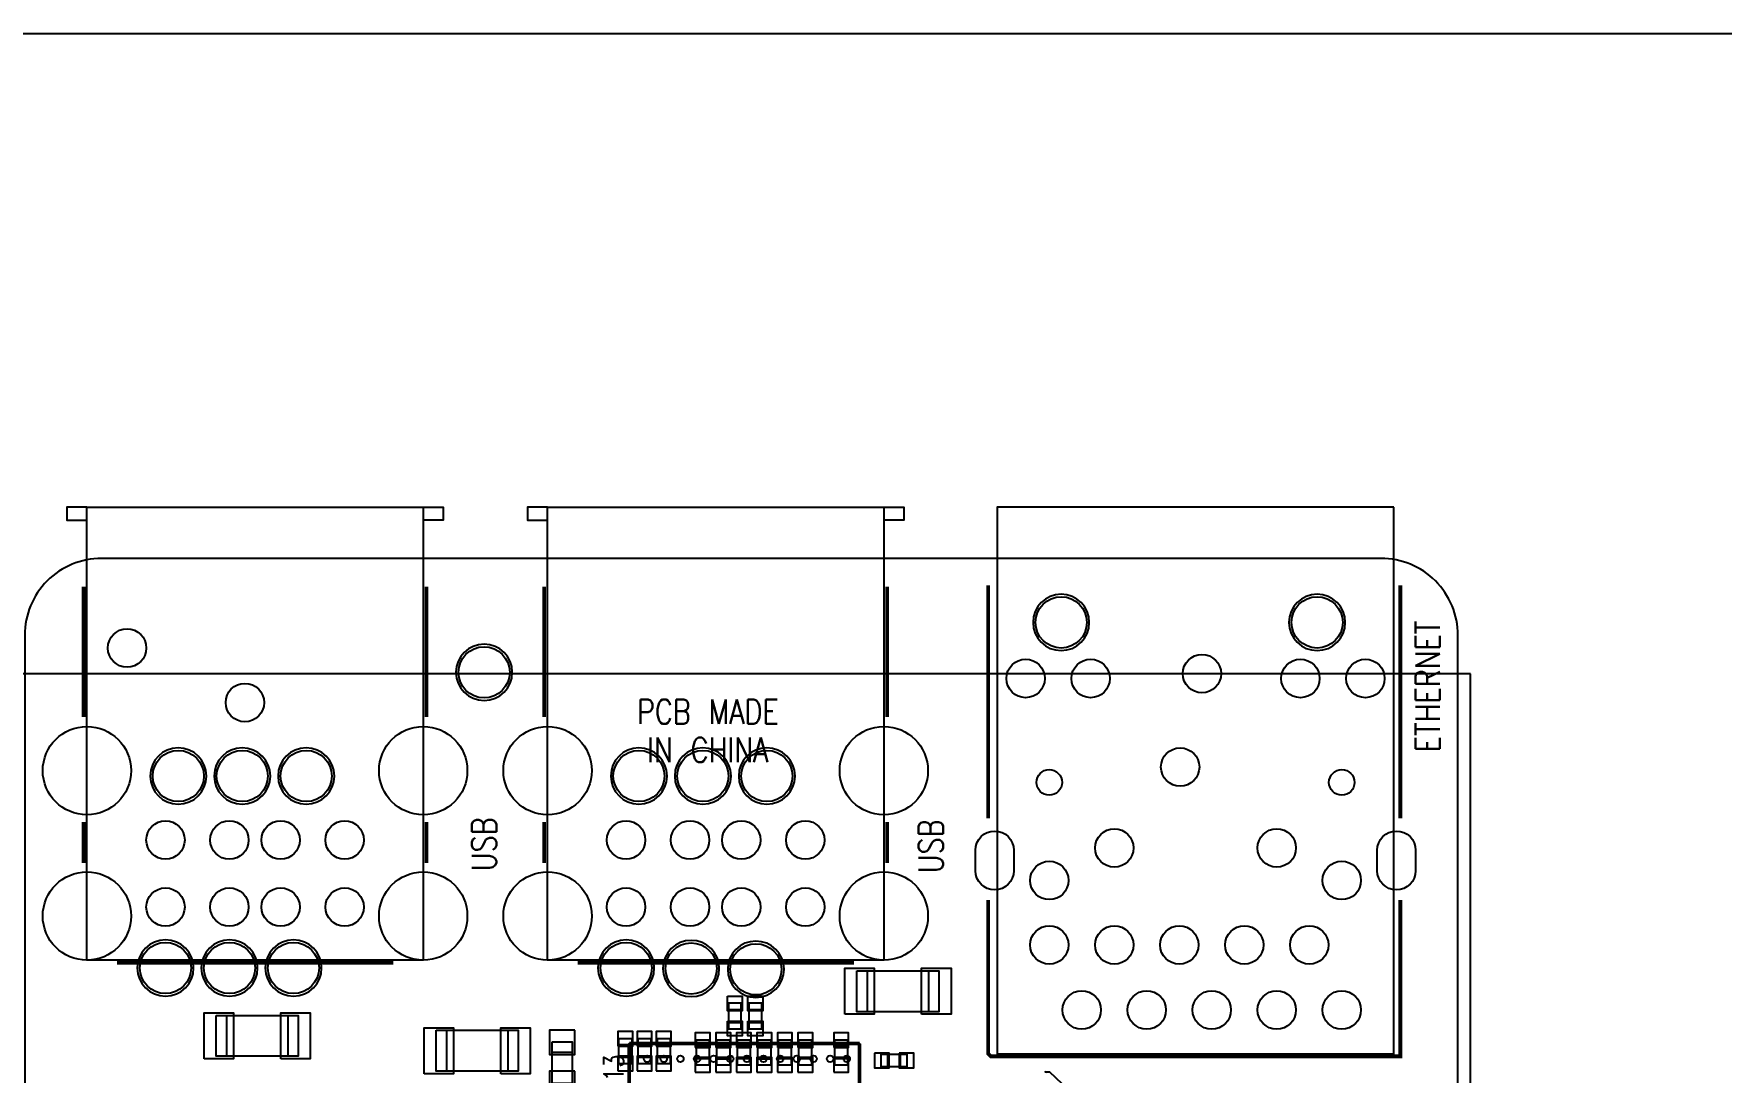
# Model space of a CAD drawing. Header units: millimetres. Extents: x -3139 to 3392, y -3139 to 3139.
# Drawn here: x 2855.8 to 2921.7, y -153.3 to -112.8 of the extents above; entities that cross this region are included whole.
import ezdxf
from ezdxf.enums import TextEntityAlignment as Align

# ---------------------------------------------------------------- set-up
doc = ezdxf.new("R2010")
doc.units = ezdxf.units.MM
for name, color, linetype in [('BOARD_OUTLINE', 85, 'Continuous'), ('PARTS_BOTTOM', 12, 'Continuous'), ('PARTS_TOP', 30, 'Continuous'), ('PINS_BOTTOM', 5, 'Continuous'), ('PINS_TOP', 1, 'Continuous'), ('SILK_BOTTOM', 85, 'Continuous'), ('SILK_TOP', 2, 'Continuous')]:
    doc.layers.add(name, color=color, linetype=linetype)
doc.styles.get("Standard").update_dxf_attribs({"font": 'txt.shx'})

# ---------------------------------------------------------------- blocks, each defined once
blk = doc.blocks.new('rasp')
at = {"layer": 'BOARD_OUTLINE'}
blk.add_lwpolyline([(-82.555, -206.094), (-161.555, -206.094, 0.414214), (-164.555, -209.094), (-164.555, -259.094, 0.414214), (-161.555, -262.094), (-82.555, -262.094, 0.414214), (-79.555, -259.094), (-79.555, -209.094, 0.414214)], format="xyb", close=True, dxfattribs=at)
at = {"layer": 'PARTS_BOTTOM'}
for points in [[(-163.155, -211.594, 1), (-160.955, -211.594, 1), (-163.155, -211.594)], [(-163.155, -221.594, 1), (-160.955, -221.594, 1), (-163.155, -221.594)], [(-157.155, -233.094, 1), (-154.955, -233.094, 1), (-157.155, -233.094)], [(-149.605, -233.524, 1), (-147.405, -233.524, 1), (-149.605, -233.524)], [(-157.155, -235.594, 1), (-154.955, -235.594, 1), (-157.155, -235.594)], [(-149.635, -236.054, 1), (-147.435, -236.054, 1), (-149.635, -236.054)], [(-157.155, -238.094, 1), (-154.955, -238.094, 1), (-157.155, -238.094)], [(-149.655, -238.594, 1), (-147.455, -238.594, 1), (-149.655, -238.594)], [(-161.205, -244.144, 1), (-159.005, -244.144, 1), (-161.205, -244.144)], [(-157.155, -251.094, 1), (-154.955, -251.094, 1), (-157.155, -251.094)], [(-149.655, -251.594, 1), (-147.455, -251.594, 1), (-149.655, -251.594)], [(-157.155, -253.594, 1), (-154.955, -253.594, 1), (-157.155, -253.594)], [(-149.655, -254.094, 1), (-147.455, -254.094, 1), (-149.655, -254.094)], [(-157.155, -256.094, 1), (-154.955, -256.094, 1), (-157.155, -256.094)], [(-149.655, -256.594, 1), (-147.455, -256.594, 1), (-149.655, -256.594)]]:
    blk.add_lwpolyline(points, format="xyb", dxfattribs=at)
for points in [[(-144.694, -228.622), (-145.194, -228.622), (-145.194, -227.622), (-144.694, -227.622), (-144.694, -228.622)], [(-144.694, -227.872), (-145.194, -227.872)], [(-144.694, -228.372), (-145.194, -228.372)], [(-144.755, -229.944), (-144.755, -230.444), (-145.755, -230.444), (-145.755, -229.944), (-144.755, -229.944)], [(-145.505, -229.944), (-145.505, -230.444)], [(-145.005, -229.944), (-145.005, -230.444)], [(-144.755, -231.344), (-144.755, -231.844), (-145.755, -231.844), (-145.755, -231.344), (-144.755, -231.344)], [(-145.505, -231.344), (-145.505, -231.844)], [(-145.005, -231.344), (-145.005, -231.844)], [(-144.755, -232.144), (-144.755, -232.644), (-145.755, -232.644), (-145.755, -232.144), (-144.755, -232.144)], [(-145.505, -232.144), (-145.505, -232.644)], [(-145.005, -232.144), (-145.005, -232.644)], [(-144.755, -232.944), (-144.755, -233.444), (-145.755, -233.444), (-145.755, -232.944), (-144.755, -232.944)], [(-145.505, -233.444), (-145.505, -232.944)], [(-145.005, -233.444), (-145.005, -232.944)], [(-144.755, -233.744), (-144.755, -234.244), (-145.755, -234.244), (-145.755, -233.744), (-144.755, -233.744)], [(-145.505, -233.744), (-145.505, -234.244)], [(-145.005, -233.744), (-145.005, -234.244)], [(-144.755, -234.544), (-144.755, -235.044), (-145.755, -235.044), (-145.755, -234.544), (-144.755, -234.544)], [(-145.505, -235.044), (-145.505, -234.544)], [(-145.005, -235.044), (-145.005, -234.544)], [(-144.755, -235.35), (-144.755, -235.85), (-145.755, -235.85), (-145.755, -235.35), (-144.755, -235.35)], [(-145.505, -235.35), (-145.505, -235.85)], [(-145.005, -235.35), (-145.005, -235.85)], [(-144.805, -236.874), (-144.805, -237.374), (-145.805, -237.374), (-145.805, -236.874), (-144.805, -236.874)], [(-145.555, -236.874), (-145.555, -237.374)], [(-145.055, -236.874), (-145.055, -237.374)], [(-144.805, -237.624), (-144.805, -238.124), (-145.805, -238.124), (-145.805, -237.624), (-144.805, -237.624)], [(-145.555, -237.624), (-145.555, -238.124)], [(-145.055, -237.624), (-145.055, -238.124)], [(-144.805, -238.374), (-144.805, -238.874), (-145.805, -238.874), (-145.805, -238.374), (-144.805, -238.374)], [(-145.555, -238.374), (-145.555, -238.874)], [(-145.055, -238.374), (-145.055, -238.874)], [(-145.655, -241.494), (-144.055, -241.494), (-144.055, -240.694), (-145.655, -240.694), (-145.655, -241.494)], [(-145.255, -240.694), (-145.255, -241.494)]]:
    blk.add_lwpolyline(points, dxfattribs=at)
at = {"layer": 'PARTS_TOP'}
for points in [[(-166.555, -208.589), (-166.555, -224.099), (-145.205, -224.099), (-145.205, -208.589), (-166.555, -208.589)], [(-148.445, -229.574), (-148.445, -226.374), (-146.845, -226.374), (-146.845, -229.574), (-148.445, -229.574)], [(-148.445, -226.774), (-146.845, -226.774)], [(-166.555, -228.524), (-148.855, -228.524), (-148.855, -241.664), (-166.555, -241.664), (-166.555, -227.744), (-166.055, -227.744), (-166.055, -228.524)], [(-148.445, -229.174), (-146.845, -229.174)], [(-147.18, -233.294), (-147.18, -233.794), (-146.18, -233.794), (-146.18, -233.294), (-147.18, -233.294)], [(-146.93, -233.794), (-146.93, -233.294)], [(-146.43, -233.794), (-146.43, -233.294)], [(-147.18, -234.094), (-147.18, -234.594), (-146.18, -234.594), (-146.18, -234.094), (-147.18, -234.094)], [(-146.93, -234.594), (-146.93, -234.094)], [(-146.43, -234.594), (-146.43, -234.094)], [(-166.555, -241.664), (-166.555, -242.444), (-166.055, -242.444), (-166.055, -241.664)], [(-146.122, -246.013), (-146.122, -242.813), (-144.522, -242.813), (-144.522, -246.013), (-146.122, -246.013)], [(-146.122, -243.213), (-144.522, -243.213)], [(-166.555, -246.524), (-148.855, -246.524), (-148.855, -259.664), (-166.555, -259.664), (-166.555, -245.744), (-166.055, -245.744), (-166.055, -246.524)], [(-146.122, -245.613), (-144.522, -245.613)], [(-146.705, -254.612), (-146.705, -251.412), (-145.105, -251.412), (-145.105, -254.612), (-146.705, -254.612)], [(-146.705, -251.812), (-145.105, -251.812)], [(-146.705, -254.212), (-145.105, -254.212)], [(-166.555, -259.664), (-166.555, -260.444), (-166.055, -260.444), (-166.055, -259.664)]]:
    blk.add_lwpolyline(points, dxfattribs=at)
blk.add_lwpolyline([(-136.605, -229.474), (-136.605, -238.474), (-145.605, -238.474), (-145.605, -229.474)], close=True, dxfattribs=at)
at = {"layer": 'PINS_BOTTOM'}
for points in [[(-153.155, -207.744), (-152.355, -207.744, -1), (-152.355, -209.244), (-153.155, -209.244, -1)], [(-153.155, -223.444), (-152.355, -223.444, -1), (-152.355, -224.944), (-153.155, -224.944, -1)]]:
    blk.add_lwpolyline(points, format="xyb", close=True, dxfattribs=at)
for points in [[(-145.234, -227.922), (-144.654, -227.922), (-144.654, -227.352), (-145.234, -227.352)], [(-145.234, -228.892), (-144.654, -228.892), (-144.654, -228.322), (-145.234, -228.322)], [(-145.455, -230.484), (-145.455, -229.904), (-146.025, -229.904), (-146.025, -230.484)], [(-144.485, -230.484), (-144.485, -229.904), (-145.055, -229.904), (-145.055, -230.484)], [(-145.455, -231.884), (-145.455, -231.304), (-146.025, -231.304), (-146.025, -231.884)], [(-144.485, -231.884), (-144.485, -231.304), (-145.055, -231.304), (-145.055, -231.884)], [(-145.455, -232.684), (-145.455, -232.104), (-146.025, -232.104), (-146.025, -232.684)], [(-144.485, -232.684), (-144.485, -232.104), (-145.055, -232.104), (-145.055, -232.684)], [(-145.455, -233.484), (-145.455, -232.904), (-146.025, -232.904), (-146.025, -233.484)], [(-144.485, -233.484), (-144.485, -232.904), (-145.055, -232.904), (-145.055, -233.484)], [(-145.455, -234.284), (-145.455, -233.704), (-146.025, -233.704), (-146.025, -234.284)], [(-144.485, -234.284), (-144.485, -233.704), (-145.055, -233.704), (-145.055, -234.284)], [(-145.455, -235.084), (-145.455, -234.504), (-146.025, -234.504), (-146.025, -235.084)], [(-144.485, -235.084), (-144.485, -234.504), (-145.055, -234.504), (-145.055, -235.084)], [(-145.455, -235.89), (-145.455, -235.31), (-146.025, -235.31), (-146.025, -235.89)], [(-144.485, -235.89), (-144.485, -235.31), (-145.055, -235.31), (-145.055, -235.89)], [(-145.505, -237.414), (-145.505, -236.834), (-146.075, -236.834), (-146.075, -237.414)], [(-144.535, -237.414), (-144.535, -236.834), (-145.105, -236.834), (-145.105, -237.414)], [(-145.505, -238.164), (-145.505, -237.584), (-146.075, -237.584), (-146.075, -238.164)], [(-144.535, -238.164), (-144.535, -237.584), (-145.105, -237.584), (-145.105, -238.164)], [(-145.505, -238.914), (-145.505, -238.334), (-146.075, -238.334), (-146.075, -238.914)], [(-144.535, -238.914), (-144.535, -238.334), (-145.105, -238.334), (-145.105, -238.914)], [(-146.13, -240.594), (-146.13, -241.594), (-145.18, -241.594), (-145.18, -240.594)], [(-144.53, -240.594), (-144.53, -241.594), (-143.58, -241.594), (-143.58, -240.594)]]:
    blk.add_lwpolyline(points, close=True, dxfattribs=at)
for centre, radius in [((-159.865, -209.704), 0.75), ((-155.805, -210.629), 0.5), ((-151.975, -210.629), 0.75), ((-146.915, -210.629), 0.75), ((-162.055, -211.594), 1), ((-159.865, -212.244), 0.75), ((-149.455, -211.899), 0.75), ((-153.245, -213.169), 0.75), ((-146.915, -213.169), 0.75), ((-149.455, -214.439), 0.75), ((-146.915, -215.709), 0.75), ((-156.405, -216.944), 0.75), ((-149.455, -216.979), 0.75), ((-146.915, -218.249), 0.75), ((-153.245, -219.519), 0.75), ((-149.455, -219.519), 0.75), ((-159.865, -220.444), 0.75), ((-146.915, -220.789), 0.75), ((-162.055, -221.594), 1), ((-155.805, -222.059), 0.5), ((-151.975, -222.059), 0.75), ((-149.455, -222.059), 0.75), ((-159.865, -222.984), 0.75), ((-156.265, -228.524), 1.725), ((-150.585, -228.524), 1.725), ((-153.555, -231.594), 0.75), ((-150.935, -231.594), 0.75), ((-156.055, -233.094), 1), ((-148.505, -233.524), 1), ((-153.555, -234.094), 0.75), ((-150.935, -234.094), 0.75), ((-156.055, -235.594), 1), ((-153.555, -236.094), 0.75), ((-150.935, -236.094), 0.75), ((-148.535, -236.054), 1), ((-156.055, -238.094), 1), ((-153.555, -238.594), 0.75), ((-150.935, -238.594), 0.75), ((-148.555, -238.594), 1), ((-156.265, -241.664), 1.725), ((-150.585, -241.664), 1.725), ((-160.105, -244.144), 1), ((-156.265, -246.524), 1.725), ((-150.585, -246.524), 1.725), ((-153.555, -249.594), 0.75), ((-150.935, -249.594), 0.75), ((-156.055, -251.094), 1), ((-148.555, -251.594), 1), ((-153.555, -252.094), 0.75), ((-150.935, -252.094), 0.75), ((-156.055, -253.594), 1), ((-148.555, -254.094), 1), ((-153.555, -254.094), 0.75), ((-150.935, -254.094), 0.75), ((-156.055, -256.094), 1), ((-153.555, -256.594), 0.75), ((-150.935, -256.594), 0.75), ((-148.555, -256.594), 1), ((-161.055, -258.094), 0.75), ((-156.265, -259.664), 1.725), ((-150.585, -259.664), 1.725)]:
    blk.add_circle(centre, radius, dxfattribs=at)
at = {"layer": 'PINS_TOP'}
for points in [[(-153.155, -207.744), (-152.355, -207.744, -1), (-152.355, -209.244), (-153.155, -209.244, -1)], [(-153.155, -223.444), (-152.355, -223.444, -1), (-152.355, -224.944), (-153.155, -224.944, -1)]]:
    blk.add_lwpolyline(points, format="xyb", close=True, dxfattribs=at)
for points in [[(-146.745, -227.049), (-148.545, -227.049), (-148.545, -225.899), (-146.745, -225.899)], [(-146.745, -230.049), (-148.545, -230.049), (-148.545, -228.899), (-146.745, -228.899)], [(-147.45, -233.834), (-147.45, -233.254), (-146.88, -233.254), (-146.88, -233.834)], [(-146.48, -233.834), (-146.48, -233.254), (-145.91, -233.254), (-145.91, -233.834)], [(-147.45, -234.634), (-147.45, -234.054), (-146.88, -234.054), (-146.88, -234.634)], [(-146.48, -234.634), (-146.48, -234.054), (-145.91, -234.054), (-145.91, -234.634)], [(-144.422, -243.488), (-146.222, -243.488), (-146.222, -242.338), (-144.422, -242.338)], [(-144.422, -246.488), (-146.222, -246.488), (-146.222, -245.338), (-144.422, -245.338)], [(-145.005, -252.087), (-146.805, -252.087), (-146.805, -250.937), (-145.005, -250.937)], [(-145.005, -255.087), (-146.805, -255.087), (-146.805, -253.937), (-145.005, -253.937)]]:
    blk.add_lwpolyline(points, close=True, dxfattribs=at)
for centre, radius in [((-159.865, -209.704), 0.75), ((-155.805, -210.629), 0.5), ((-151.975, -210.629), 0.75), ((-146.915, -210.629), 0.75), ((-159.865, -212.244), 0.75), ((-149.455, -211.899), 0.75), ((-153.245, -213.169), 0.75), ((-146.915, -213.169), 0.75), ((-149.455, -214.439), 0.75), ((-146.915, -215.709), 0.75), ((-160.055, -216.094), 0.75), ((-149.455, -216.979), 0.75), ((-146.915, -218.249), 0.75), ((-153.245, -219.519), 0.75), ((-149.455, -219.519), 0.75), ((-159.865, -220.444), 0.75), ((-146.915, -220.789), 0.75), ((-155.805, -222.059), 0.5), ((-151.975, -222.059), 0.75), ((-149.455, -222.059), 0.75), ((-159.865, -222.984), 0.75), ((-156.265, -228.524), 1.725), ((-150.585, -228.524), 1.725), ((-145.005, -229.974), 0.127), ((-145.005, -230.624), 0.127), ((-153.555, -231.594), 0.75), ((-150.935, -231.594), 0.75), ((-145.005, -231.274), 0.127), ((-145.005, -231.924), 0.127), ((-145.005, -232.574), 0.127), ((-153.555, -234.094), 0.75), ((-150.935, -234.094), 0.75), ((-145.005, -233.224), 0.127), ((-145.005, -233.874), 0.127), ((-145.005, -234.524), 0.127), ((-153.555, -236.094), 0.75), ((-150.935, -236.094), 0.75), ((-145.005, -235.174), 0.127), ((-145.005, -235.824), 0.127), ((-145.005, -236.474), 0.127), ((-145.005, -237.124), 0.127), ((-153.555, -238.594), 0.75), ((-150.935, -238.594), 0.75), ((-145.005, -237.774), 0.127), ((-156.265, -241.664), 1.725), ((-150.585, -241.664), 1.725), ((-156.265, -246.524), 1.725), ((-150.585, -246.524), 1.725), ((-153.555, -249.594), 0.75), ((-150.935, -249.594), 0.75), ((-153.555, -252.094), 0.75), ((-150.935, -252.094), 0.75), ((-158.924, -253.492), 0.75), ((-153.555, -254.094), 0.75), ((-150.935, -254.094), 0.75), ((-153.555, -256.594), 0.75), ((-150.935, -256.594), 0.75), ((-156.265, -259.664), 1.725), ((-150.585, -259.664), 1.725)]:
    blk.add_circle(centre, radius, dxfattribs=at)
at = {"layer": 'SILK_BOTTOM'}
blk.add_lwpolyline([(-144.467, -222.174), (-144.505, -222.216), (-144.502, -222.131), (-144.499, -222.046), (-143.812, -221.322)], dxfattribs=at)
at = {"layer": 'SILK_TOP', "const_width": 0.15}
for points in [[(-154.405, -208.344), (-163.505, -208.344)], [(-151.205, -208.344), (-145.105, -208.344), (-145.105, -224.344), (-145.205, -224.444), (-151.205, -224.444)], [(-154.405, -224.444), (-163.505, -224.444)], [(-163.455, -228.394), (-158.355, -228.394)], [(-154.255, -228.394), (-152.655, -228.394)], [(-145.605, -229.474), (-145.605, -238.474)], [(-136.605, -229.474), (-145.605, -229.474)], [(-148.755, -229.694), (-148.755, -240.494)], [(-145.605, -238.474), (-136.605, -238.474)], [(-163.455, -241.794), (-158.355, -241.794)], [(-154.255, -241.794), (-152.655, -241.794)], [(-163.455, -246.394), (-158.355, -246.394)], [(-154.255, -246.394), (-152.655, -246.394)], [(-148.755, -247.694), (-148.755, -258.494)], [(-163.455, -259.794), (-158.355, -259.794)], [(-154.255, -259.794), (-152.655, -259.794)]]:
    blk.add_lwpolyline(points, dxfattribs=at)
at = {"layer": 'PARTS_TOP', "width": 0.8}
blk.add_text('13', height=0.762, rotation=180, dxfattribs=at).set_placement((-144.127, -238.7))
at = {"layer": 'SILK_TOP', "width": 0.8125}
for s, rotation, p in [('ETHERNET', 180, (-159.555, -206.794)), ('USB', 180, (-153.305, -226.204)), ('PCB MADE', 90, (-158.09, -235.4)), ('IN CHINA', 90, (-156.593, -235.4)), ('USB', 180, (-153.385, -243.664))]:
    blk.add_text(s, height=0.96, rotation=rotation, dxfattribs=at).set_placement(p, align=Align.CENTER)

msp = doc.modelspace()

# ---------------------------------------------------------------- linework, layer by layer
for p, q in [((2934.397, -112.768), (2644.397, -112.768)), ((2911.897, -137.768), (2666.897, -137.768)), ((2911.897, -300.157), (2911.897, -137.768))]:
    msp.add_line(p, q)

# ---------------------------------------------------------------- block references
at = {"rotation": 270}
msp.add_blockref('rasp', (3117.503, -297.818), dxfattribs=at)

doc.saveas('drawing.dxf')
